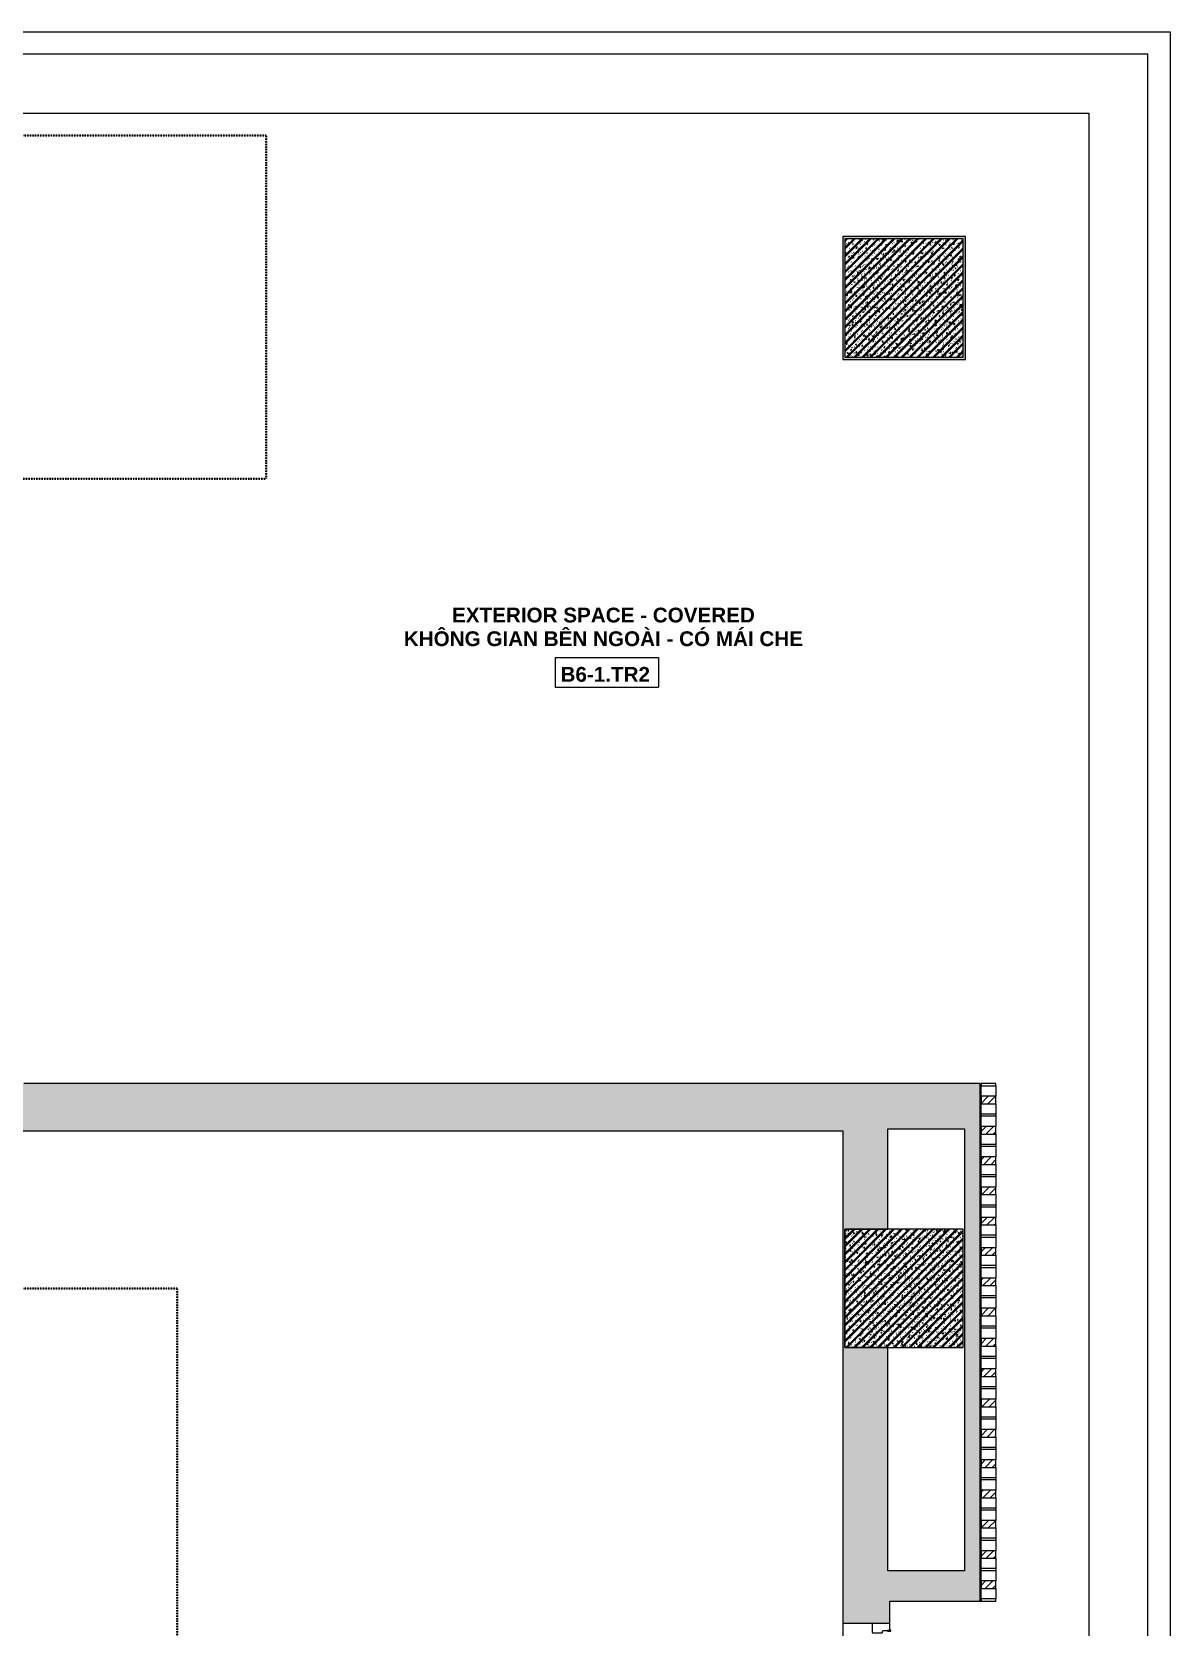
# Model space of a CAD drawing. Header units: millimetres. Extents: x -32090 to 18410, y 18847 to 76047.
# Drawn here: x 10710 to 18410, y 65255 to 76047 of the extents above; entities that cross this region are included whole.
import ezdxf

# ---------------------------------------------------------------- set-up
doc = ezdxf.new("R2010")
doc.units = ezdxf.units.MM
doc.linetypes.add('dash 1-1', pattern=[2, 1, -1])
for name, color, linetype, lineweight in [('A-AREA-IDEN', 2, 'Continuous', 9), ('A-DETL', 90, 'Continuous', 5), ('A-DOOR', 31, 'Continuous', 5), ('A-FLOR', 192, 'Continuous', 5), ('A-GLAZ-CURT', 52, 'Continuous', 5), ('A-GLAZ-CWMG', 51, 'Continuous', 5), ('A-WALL', 113, 'Continuous', 5), ('A-WALL-PATT', 111, 'Continuous', 5), ('S-COLS', 52, 'Continuous', 5)]:
    doc.layers.add(name, color=color, linetype=linetype, lineweight=lineweight)
doc.styles.add('Arial_B', font='arialbd.ttf', dxfattribs={"height": 100})

# ---------------------------------------------------------------- blocks, each defined once
blk = doc.blocks.new('M_Concrete-Square-Column - C1 - 800 X 800-8582966-1st Traffic Floor Plan - Pedestrian')
at = {"layer": 'S-COLS'}
h = blk.add_hatch(dxfattribs=at)
h.set_pattern_fill('FP_18', color=256, style=0, pattern_type=2)
h.set_pattern_definition([(50, (-16610.066, -74247), (63.763904, -5.57885), [6.667, -73.342]), (355, (-16610.066, -74247), (-12.334876, 66.869514), [5.334, -58.674]), (100.451, (-16604.75, -74247.465), (51.43036, 61.29098), [5.667, -62.332]), (46.184, (-16610.066, -74229.22), (94.87722, -14.714836), [10.001, -110.014]), (96.636, (-16602.16, -74230.45), (83.09115, 86.5993), [8.5, -93.497]), (351.184, (-16610.07, -74229.22), (83.09204, 86.59928), [8.001, -88.011]), (21, (-16601.176, -74233.665), (53.064487, -35.792726), [6.668, -73.343]), (326, (-16601.176, -74233.665), (21.63066, 64.46546), [5.334, -58.674]), (71.451, (-16596.754, -74236.65), (74.69646, 28.672367), [5.667, -62.332]), (37.5, (-16610.066, -74247), (1.080413, 29.594271), [1.676, -56.286, 1.676, -57.887, -58.896]), (37.5, (-16610.066, -74247), (1.080413, 29.594271), [-117.526, 1.676, -57.22]), (7.5, (-16610.066, -74247), (23.386368, 35.063507), [1.676, -32.283, 1.676, -54.953, -22.447]), (7.5, (-16610.066, -74247), (23.386368, 35.063507), [-90.589, 1.676, -20.771]), (327.5, (-16629.89, -74247), (47.456567, -2.005468), [1.676, -20.549, 1.676, -67.666, -92.011]), (327.5, (-16629.89, -74247), (47.456567, -2.005468), [-91.567, 1.676, -90.335]), (317.5, (-16638.78, -74247), (51.844948, 8.89904), [1.676, -27.216, 1.676, -44.374, -65.342]), (317.5, (-16638.78, -74247), (51.844948, 8.89904), [-74.943, 1.676, -63.665]), (45, (-16610.066, -74247), (-26.716616, 26.716616), []), (45, (-16610.066, -74236.11), (-26.716616, 26.716616), [])])
h.paths.add_polyline_path([(-400, -400), (400, -400), (400, 400), (-400, 400)])
at = {"layer": 'S-COLS', "lineweight": 15}
for p, q in [((400, 400), (-400, 400)), ((-400, 400), (-400, -400)), ((400, -400), (400, 400)), ((-400, -400), (400, -400))]:
    blk.add_line(p, q, dxfattribs=at)
blk = doc.blocks.new('GUTTER_1 - GUTTER_1-8544427-1st Traffic Floor Plan - Pedestrian')
at = {"layer": 'A-FLOR'}
for p, q in [((-32090, 76047), (18410, 76047)), ((18410, 76047), (18410, 18847)), ((18260, 75897), (-31940, 75897)), ((18260, 18997), (18260, 75897))]:
    blk.add_line(p, q, dxfattribs=at)
blk = doc.blocks.new('X Block - X Block-V205-1st Traffic Floor Plan - Pedestrian')
at = {"layer": 'A-GLAZ-CURT'}
h = blk.add_hatch(dxfattribs=at)
h.set_pattern_fill('FP_189', color=256, style=0, pattern_type=2)
h.set_pattern_definition([(135, (68814.496, -17181.066), (-24.748737, -24.748737), [])])
h.paths.add_polyline_path([(18, -50), (18, 50), (-33, 50), (-33, -50)])
for p, q in [((-103, 50), (-33, 50)), ((18, 50), (-33, 50)), ((-33, 50), (-33, -50)), ((18, -50), (18, 50)), ((18, 50), (88, 50)), ((88, 50), (88, -50)), ((-33, -50), (-103, -50)), ((-33, -50), (18, -50)), ((88, -50), (18, -50))]:
    blk.add_line(p, q, dxfattribs=at)
blk = doc.blocks.new('X Block - X Block-V206-1st Traffic Floor Plan - Pedestrian')
at = {"layer": 'A-GLAZ-CURT'}
h = blk.add_hatch(dxfattribs=at)
h.set_pattern_fill('FP_190', color=256, style=0, pattern_type=2)
h.set_pattern_definition([(135, (68609.496, -17181.066), (-24.748737, -24.748737), [])])
h.paths.add_polyline_path([(18, -50), (18, 50), (-33, 50), (-33, -50)])
for p, q in [((-103, 50), (-103, -50)), ((-103, 50), (-33, 50)), ((18, 50), (-33, 50)), ((-33, 50), (-33, -50)), ((18, -50), (18, 50)), ((18, 50), (88, 50)), ((88, 50), (88, -50)), ((-33, -50), (-103, -50)), ((-33, -50), (18, -50)), ((88, -50), (18, -50))]:
    blk.add_line(p, q, dxfattribs=at)
blk = doc.blocks.new('X Block - X Block-V207-1st Traffic Floor Plan - Pedestrian')
at = {"layer": 'A-GLAZ-CURT'}
h = blk.add_hatch(dxfattribs=at)
h.set_pattern_fill('FP_191', color=256, style=0, pattern_type=2)
h.set_pattern_definition([(135, (68404.496, -17181.066), (-24.748737, -24.748737), [])])
h.paths.add_polyline_path([(18, -50), (18, 50), (-33, 50), (-33, -50)])
for p, q in [((-103, 50), (-103, -50)), ((-103, 50), (-33, 50)), ((18, 50), (-33, 50)), ((-33, 50), (-33, -50)), ((18, -50), (18, 50)), ((18, 50), (88, 50)), ((88, 50), (88, -50)), ((-33, -50), (-103, -50)), ((-33, -50), (18, -50)), ((88, -50), (18, -50))]:
    blk.add_line(p, q, dxfattribs=at)
blk = doc.blocks.new('X Block - X Block-V208-1st Traffic Floor Plan - Pedestrian')
at = {"layer": 'A-GLAZ-CURT'}
h = blk.add_hatch(dxfattribs=at)
h.set_pattern_fill('FP_192', color=256, style=0, pattern_type=2)
h.set_pattern_definition([(135, (68199.496, -17181.066), (-24.748737, -24.748737), [])])
h.paths.add_polyline_path([(18, -50), (18, 50), (-33, 50), (-33, -50)])
for p, q in [((-103, 50), (-103, -50)), ((-103, 50), (-33, 50)), ((18, 50), (-33, 50)), ((-33, 50), (-33, -50)), ((18, -50), (18, 50)), ((18, 50), (88, 50)), ((88, 50), (88, -50)), ((-33, -50), (-103, -50)), ((-33, -50), (18, -50)), ((88, -50), (18, -50))]:
    blk.add_line(p, q, dxfattribs=at)
blk = doc.blocks.new('X Block - X Block-V209-1st Traffic Floor Plan - Pedestrian')
at = {"layer": 'A-GLAZ-CURT'}
h = blk.add_hatch(dxfattribs=at)
h.set_pattern_fill('FP_193', color=256, style=0, pattern_type=2)
h.set_pattern_definition([(135, (67994.496, -17181.066), (-24.748737, -24.748737), [])])
h.paths.add_polyline_path([(18, -50), (18, 50), (-33, 50), (-33, -50)])
for p, q in [((-103, 50), (-103, -50)), ((-103, 50), (-33, 50)), ((18, 50), (-33, 50)), ((-33, 50), (-33, -50)), ((18, -50), (18, 50)), ((18, 50), (88, 50)), ((88, 50), (88, -50)), ((-33, -50), (-103, -50)), ((-33, -50), (18, -50)), ((88, -50), (18, -50))]:
    blk.add_line(p, q, dxfattribs=at)
blk = doc.blocks.new('X Block - X Block-V210-1st Traffic Floor Plan - Pedestrian')
at = {"layer": 'A-GLAZ-CURT'}
h = blk.add_hatch(dxfattribs=at)
h.set_pattern_fill('FP_194', color=256, style=0, pattern_type=2)
h.set_pattern_definition([(135, (67789.496, -17181.066), (-24.748737, -24.748737), [])])
h.paths.add_polyline_path([(18, -50), (18, 50), (-33, 50), (-33, -50)])
for p, q in [((-103, 50), (-103, -50)), ((-103, 50), (-33, 50)), ((18, 50), (-33, 50)), ((-33, 50), (-33, -50)), ((18, -50), (18, 50)), ((18, 50), (88, 50)), ((88, 50), (88, -50)), ((-33, -50), (-103, -50)), ((-33, -50), (18, -50)), ((88, -50), (18, -50))]:
    blk.add_line(p, q, dxfattribs=at)
blk = doc.blocks.new('X Block - X Block-V211-1st Traffic Floor Plan - Pedestrian')
at = {"layer": 'A-GLAZ-CURT'}
h = blk.add_hatch(dxfattribs=at)
h.set_pattern_fill('FP_195', color=256, style=0, pattern_type=2)
h.set_pattern_definition([(135, (67584.496, -17181.066), (-24.748737, -24.748737), [])])
h.paths.add_polyline_path([(18, 50), (-33, 50), (-33, -50), (18, -50)])
for p, q in [((-103, 50), (-103, -50)), ((-103, 50), (-33, 50)), ((18, 50), (-33, 50)), ((-33, 50), (-33, -50)), ((18, -50), (18, 50)), ((18, 50), (88, 50)), ((88, 50), (88, -50)), ((-33, -50), (-103, -50)), ((-33, -50), (18, -50)), ((88, -50), (18, -50))]:
    blk.add_line(p, q, dxfattribs=at)
blk = doc.blocks.new('X Block - X Block-V212-1st Traffic Floor Plan - Pedestrian')
at = {"layer": 'A-GLAZ-CURT'}
h = blk.add_hatch(dxfattribs=at)
h.set_pattern_fill('FP_196', color=256, style=0, pattern_type=2)
h.set_pattern_definition([(135, (67379.496, -17181.066), (-24.748737, -24.748737), [])])
h.paths.add_polyline_path([(18, -50), (18, 50), (-33, 50), (-33, -50)])
for p, q in [((-103, 50), (-103, -50)), ((-103, 50), (-33, 50)), ((18, 50), (-33, 50)), ((-33, 50), (-33, -50)), ((18, -50), (18, 50)), ((18, 50), (88, 50)), ((88, 50), (88, -50)), ((-33, -50), (-103, -50)), ((-33, -50), (18, -50)), ((88, -50), (18, -50))]:
    blk.add_line(p, q, dxfattribs=at)
blk = doc.blocks.new('X Block - X Block-V213-1st Traffic Floor Plan - Pedestrian')
at = {"layer": 'A-GLAZ-CURT'}
h = blk.add_hatch(dxfattribs=at)
h.set_pattern_fill('FP_197', color=256, style=0, pattern_type=2)
h.set_pattern_definition([(135, (67174.496, -17181.066), (-24.748737, -24.748737), [])])
h.paths.add_polyline_path([(18, -50), (18, 50), (-33, 50), (-33, -50)])
for p, q in [((-103, 50), (-103, -50)), ((-103, 50), (-33, 50)), ((18, 50), (-33, 50)), ((-33, 50), (-33, -50)), ((18, -50), (18, 50)), ((18, 50), (88, 50)), ((88, 50), (88, -50)), ((-33, -50), (-103, -50)), ((-33, -50), (18, -50)), ((88, -50), (18, -50))]:
    blk.add_line(p, q, dxfattribs=at)
blk = doc.blocks.new('X Block - X Block-V214-1st Traffic Floor Plan - Pedestrian')
at = {"layer": 'A-GLAZ-CURT'}
h = blk.add_hatch(dxfattribs=at)
h.set_pattern_fill('FP_198', color=256, style=0, pattern_type=2)
h.set_pattern_definition([(135, (66969.496, -17181.066), (-24.748737, -24.748737), [])])
h.paths.add_polyline_path([(18, 50), (-33, 50), (-33, -50), (18, -50)])
for p, q in [((-103, 50), (-103, -50)), ((-103, 50), (-33, 50)), ((18, 50), (-33, 50)), ((-33, 50), (-33, -50)), ((18, -50), (18, 50)), ((18, 50), (88, 50)), ((88, 50), (88, -50)), ((-33, -50), (-103, -50)), ((-33, -50), (18, -50)), ((88, -50), (18, -50))]:
    blk.add_line(p, q, dxfattribs=at)
blk = doc.blocks.new('X Block - X Block-V215-1st Traffic Floor Plan - Pedestrian')
at = {"layer": 'A-GLAZ-CURT'}
h = blk.add_hatch(dxfattribs=at)
h.set_pattern_fill('FP_199', color=256, style=0, pattern_type=2)
h.set_pattern_definition([(135, (66764.496, -17181.066), (-24.748737, -24.748737), [])])
h.paths.add_polyline_path([(18, -50), (18, 50), (-33, 50), (-33, -50)])
for p, q in [((-103, 50), (-103, -50)), ((-103, 50), (-33, 50)), ((18, 50), (-33, 50)), ((-33, 50), (-33, -50)), ((18, -50), (18, 50)), ((18, 50), (88, 50)), ((88, 50), (88, -50)), ((-33, -50), (-103, -50)), ((-33, -50), (18, -50)), ((88, -50), (18, -50))]:
    blk.add_line(p, q, dxfattribs=at)
blk = doc.blocks.new('X Block - X Block-V216-1st Traffic Floor Plan - Pedestrian')
at = {"layer": 'A-GLAZ-CURT'}
h = blk.add_hatch(dxfattribs=at)
h.set_pattern_fill('FP_200', color=256, style=0, pattern_type=2)
h.set_pattern_definition([(135, (66559.496, -17181.066), (-24.748737, -24.748737), [])])
h.paths.add_polyline_path([(18, -50), (18, 50), (-33, 50), (-33, -50)])
for p, q in [((-103, 50), (-103, -50)), ((-103, 50), (-33, 50)), ((18, 50), (-33, 50)), ((-33, 50), (-33, -50)), ((18, -50), (18, 50)), ((18, 50), (88, 50)), ((88, 50), (88, -50)), ((-33, -50), (-103, -50)), ((-33, -50), (18, -50)), ((88, -50), (18, -50))]:
    blk.add_line(p, q, dxfattribs=at)
blk = doc.blocks.new('Rectangular Mullion - 15 x 100mm-10623208-1st Traffic Floor Plan - Pedestrian')
at = {"layer": 'A-GLAZ-CWMG'}
for p, q in [((-15, 50), (0, 50)), ((-15, -50), (-15, 50)), ((0, 50), (0, -50)), ((0, -50), (-15, -50))]:
    blk.add_line(p, q, dxfattribs=at)
blk = doc.blocks.new('Rectangular Mullion - 15 x 100mm-10623212-1st Traffic Floor Plan - Pedestrian')
at = {"layer": 'A-GLAZ-CWMG'}
for p, q in [((0, 50), (-15, 50)), ((-15, 50), (-15, -50)), ((0, -50), (0, 50)), ((-15, -50), (0, -50))]:
    blk.add_line(p, q, dxfattribs=at)
blk = doc.blocks.new('Rectangular Mullion - 15 x 100mm-10623206-1st Traffic Floor Plan - Pedestrian')
at = {"layer": 'A-GLAZ-CWMG'}
for p, q in [((17131, 68712), (17131, 68727)), ((17231, 68727), (17231, 68712))]:
    blk.add_line(p, q, dxfattribs=at)
blk = doc.blocks.new('Rectangular Mullion - 15 x 100mm-V155-1st Traffic Floor Plan - Pedestrian')
at = {"layer": 'A-GLAZ-CWMG'}
for p, q in [((-23150, 65882), (-23135, 65882)), ((-23135, 65782), (-23150, 65782))]:
    blk.add_line(p, q, dxfattribs=at)
blk = doc.blocks.new('DP3-DF201 - DP3-DF201a-V785-1st Traffic Floor Plan - Pedestrian')
at = {"layer": 'A-DOOR'}
for p, q in [((-903, 160), (-947, 160)), ((-900, 158), (-900, 144)), ((-900, 144), (-897, 144)), ((-900, 113), (-900, 144)), ((-897, 144), (-897, 163)), ((-888, 110), (-897, 110)), ((897, 110), (888, 110)), ((897, 163), (897, 144)), ((897, 144), (900, 144)), ((900, 144), (900, 158)), ((900, 144), (900, 113)), ((947, 160), (903, 160)), ((-947, 40), (-888, 40)), ((-885, 43), (-885, 107)), ((885, 107), (885, 43)), ((888, 40), (947, 40))]:
    blk.add_line(p, q, dxfattribs=at)
for centre, radius, start, end in [((-947, 157), 3, 90, 180.0361), ((-947, 157), 3, 141.4492, 180.0361), ((-947, 157), 3, 90, 128.5869), ((-900, 163), 3, 0, 249.3211), ((-903, 157), 3, 0, 90), ((-903, 157), 3, 45, 90), ((-900, 163), 3, 58.6638, 131.9935), ((-900, 163), 3, 58.6638, 131.9935), ((-900, 163), 3, 58.6638, 131.9935), ((-900, 163), 3, 58.6638, 131.9935), ((-900, 163), 3, 58.6638, 131.9935), ((-900, 163), 3, 58.6638, 131.9935), ((-900, 163), 3, 58.6638, 131.9935), ((-902, 158), 2.19, 3.0662, 59.0753), ((-903, 157), 3, 360, 30), ((-897, 113), 3, 180, 270), ((-888, 107), 3, 360, 90), ((-888, 107), 3, 360, 90), ((888, 107), 3, 90, 180), ((888, 107), 3, 90, 180), ((900, 163), 3, 290.6789, 180), ((897, 113), 3, 270, 360), ((900, 163), 3, 48.0065, 121.3362), ((900, 163), 3, 48.0065, 121.3362), ((900, 163), 3, 48.0065, 121.3362), ((900, 163), 3, 48.0065, 121.3362), ((900, 163), 3, 48.0065, 121.3362), ((900, 163), 3, 48.0065, 121.3362), ((900, 163), 3, 48.0065, 121.3362), ((902, 158), 2.19, 120.9247, 176.9338), ((903, 157), 3, 90, 180), ((903, 157), 3, 90, 180), ((947, 157), 3, 359.9639, 90), ((947, 157), 3, 51.4131, 90), ((947, 157), 3, 359.9639, 38.5508), ((-947, 43), 3, 180, 270), ((-947, 43), 3, 180, 270), ((-888, 43), 3, 270, 360), ((-888, 43), 3, 270, 360), ((888, 43), 3, 180, 270), ((888, 43), 3, 180, 270), ((947, 43), 3, 270, 360), ((947, 43), 3, 270, 0)]:
    blk.add_arc(centre, radius, start, end, dxfattribs=at)
blk = doc.blocks.new('X Block - X Block-V786-1st Traffic Floor Plan - Pedestrian')
at = {"layer": 'A-GLAZ-CURT'}
h = blk.add_hatch(dxfattribs=at)
h.set_pattern_fill('FP_780', color=256, style=0, pattern_type=2)
h.set_pattern_definition([(135, (66354.496, -17181.066), (-24.748737, -24.748737), [])])
h.paths.add_polyline_path([(18, -50), (18, 50), (-33, 50), (-33, -50)])
for p, q in [((-103, 50), (-103, -50)), ((-103, 50), (-33, 50)), ((18, 50), (-33, 50)), ((-33, 50), (-33, -50)), ((18, -50), (18, 50)), ((18, 50), (88, 50)), ((88, 50), (88, -50)), ((-33, -50), (-103, -50)), ((-33, -50), (18, -50)), ((88, -50), (18, -50))]:
    blk.add_line(p, q, dxfattribs=at)
blk = doc.blocks.new('X Block - X Block-V787-1st Traffic Floor Plan - Pedestrian')
at = {"layer": 'A-GLAZ-CURT'}
h = blk.add_hatch(dxfattribs=at)
h.set_pattern_fill('FP_781', color=256, style=0, pattern_type=2)
h.set_pattern_definition([(135, (66149.496, -17181.066), (-24.748737, -24.748737), [])])
h.paths.add_polyline_path([(18, -50), (18, 50), (-33, 50), (-33, -50)])
for p, q in [((-103, 50), (-103, -50)), ((-103, 50), (-33, 50)), ((18, 50), (-33, 50)), ((-33, 50), (-33, -50)), ((18, -50), (18, 50)), ((18, 50), (88, 50)), ((88, 50), (88, -50)), ((-33, -50), (-103, -50)), ((-33, -50), (18, -50)), ((88, -50), (18, -50))]:
    blk.add_line(p, q, dxfattribs=at)
blk = doc.blocks.new('X Block - X Block-V788-1st Traffic Floor Plan - Pedestrian')
at = {"layer": 'A-GLAZ-CURT'}
h = blk.add_hatch(dxfattribs=at)
h.set_pattern_fill('FP_782', color=256, style=0, pattern_type=2)
h.set_pattern_definition([(135, (65944.496, -17181.066), (-24.748737, -24.748737), [])])
h.paths.add_polyline_path([(18, -50), (18, 50), (-33, 50), (-33, -50)])
for p, q in [((-103, 50), (-103, -50)), ((-103, 50), (-33, 50)), ((18, 50), (-33, 50)), ((-33, 50), (-33, -50)), ((18, -50), (18, 50)), ((18, 50), (88, 50)), ((88, 50), (88, -50)), ((-33, -50), (-103, -50)), ((-33, -50), (18, -50)), ((88, -50), (18, -50))]:
    blk.add_line(p, q, dxfattribs=at)
blk = doc.blocks.new('X Block - X Block-V789-1st Traffic Floor Plan - Pedestrian')
at = {"layer": 'A-GLAZ-CURT'}
h = blk.add_hatch(dxfattribs=at)
h.set_pattern_fill('FP_783', color=256, style=0, pattern_type=2)
h.set_pattern_definition([(135, (65739.496, -17181.066), (-24.748737, -24.748737), [])])
h.paths.add_polyline_path([(18, -50), (18, 50), (-33, 50), (-33, -50)])
for p, q in [((-103, 50), (-103, -50)), ((-103, 50), (-33, 50)), ((18, 50), (-33, 50)), ((-33, 50), (-33, -50)), ((18, -50), (18, 50)), ((18, 50), (88, 50)), ((88, 50), (88, -50)), ((-33, -50), (-103, -50)), ((-33, -50), (18, -50)), ((88, -50), (18, -50))]:
    blk.add_line(p, q, dxfattribs=at)
blk = doc.blocks.new('X Block - X Block-V790-1st Traffic Floor Plan - Pedestrian')
at = {"layer": 'A-GLAZ-CURT'}
h = blk.add_hatch(dxfattribs=at)
h.set_pattern_fill('FP_784', color=256, style=0, pattern_type=2)
h.set_pattern_definition([(135, (65541.996, -17181.066), (-24.748737, -24.748737), [])])
h.paths.add_polyline_path([(26, 50), (-26, 50), (-26, -50), (26, -50)])
for p, q in [((-95, 50), (-95, -50)), ((-95, 50), (-26, 50)), ((26, 50), (-26, 50)), ((-26, 50), (-26, -50)), ((26, -50), (26, 50)), ((26, 50), (95, 50)), ((-26, -50), (-95, -50)), ((-26, -50), (26, -50)), ((95, -50), (26, -50))]:
    blk.add_line(p, q, dxfattribs=at)
blk = doc.blocks.new('Room Tag - Room Tag-8377849-1st Traffic Floor Plan - Pedestrian')
at = {"layer": 'A-AREA-IDEN'}
for p, q in [((-7, -0.80625), (-7, -4.80625)), ((-7, -0.80625), (7, -0.80625)), ((7, -0.80625), (7, -4.80625)), ((-7, -4.80625), (7, -4.80625))]:
    blk.add_line(p, q, dxfattribs=at)

msp = doc.modelspace()

# ---------------------------------------------------------------- hatches: boundary and pattern name
at = {"layer": 'A-WALL-PATT'}
for points in [[(16210, 73832), (16210, 74662), (16195, 74662), (16195, 73832)], [(16210, 74647), (17025, 74647), (17025, 74662), (16210, 74662)], [(17025, 73847), (17025, 74647), (17010, 74647), (17010, 73847)], [(17010, 73832), (17025, 73832), (17025, 73847), (16210, 73847), (16210, 73832)], [(10435, 68612), (16500, 68612), (16500, 68932), (6960, 68932), (6960, 68612), (8213, 68612)], [(17020, 68627), (17020, 68932), (16500, 68932), (16500, 68627), (16885, 68627)], [(17020, 65637), (17125, 65637), (17125, 68932), (17020, 68932), (17020, 65819)], [(16500, 67947), (16500, 68612), (16195, 68612), (16195, 67947), (16307, 67947)], [(16210, 67147), (16210, 67947), (16195, 67947), (16195, 67147)], [(16307, 65432), (16500, 65432), (16500, 67147), (16195, 67147), (16195, 65432)], [(16515, 65432), (17125, 65432), (17125, 65637), (16500, 65637), (16500, 65432)]]:
    msp.add_hatch(color=256, dxfattribs=at).paths.add_polyline_path(points)
h = msp.add_hatch(color=256, dxfattribs=at)
h.paths.add_polyline_path([(16307, 63027), (16515, 63027), (16515, 63382), (16195, 63382), (16195, 63027)])
h.paths.add_polyline_path([(16195, 65282), (16515, 65282), (16515, 65432), (16195, 65432)])
at = {"layer": 'S-COLS'}
h = msp.add_hatch(dxfattribs=at)
h.set_pattern_fill('FP_1', color=256, style=0, pattern_type=2)
h.set_pattern_definition([(50, (0, 0), (63.763904, -5.57885), [6.667, -73.342]), (355, (0, 0), (-12.334876, 66.869514), [5.334, -58.674]), (100.451, (5.314, -0.465), (51.43036, 61.29098), [5.667, -62.332]), (46.184, (0, 17.78), (94.87722, -14.71484), [10.001, -110.014]), (96.636, (7.91, 16.55), (83.09115, 86.5993), [8.5, -93.497]), (351.184, (0, 17.78), (83.09204, 86.59928), [8.001, -88.011]), (21, (8.89, 13.335), (53.064487, -35.792726), [6.667, -73.342]), (326, (8.89, 13.335), (21.63066, 64.46546), [5.334, -58.674]), (71.451, (13.31, 10.35), (74.69646, 28.672367), [5.667, -62.332]), (37.5, (0, 0), (1.080413, 29.594271), [1.676, -56.286, 1.676, -57.887, -58.896]), (37.5, (0, 0), (1.080413, 29.594271), [-117.526, 1.676, -57.22]), (7.5, (0, 0), (23.386368, 35.063507), [1.676, -32.283, 1.676, -54.953, -22.447]), (7.5, (0, 0), (23.386368, 35.063507), [-90.589, 1.676, -20.771]), (327.5, (-19.825, 0), (47.456567, -2.005468), [1.676, -20.549, 1.676, -67.666, -92.011]), (327.5, (-19.825, 0), (47.456567, -2.005468), [-91.567, 1.676, -90.335]), (317.5, (-28.715, 0), (51.844948, 8.89904), [1.676, -27.216, 1.676, -44.374, -65.341]), (317.5, (-28.715, 0), (51.844948, 8.89904), [-74.943, 1.676, -63.665]), (45, (0, 0), (-26.715908, 26.715908), []), (45, (0, 10.89), (-26.715908, 26.715908), [])])
h.paths.add_polyline_path([(16307, 67147), (17010, 67147), (17010, 67947), (16210, 67947), (16210, 67147)])

# ---------------------------------------------------------------- linework, layer by layer
at = {"layer": 'A-DETL', "linetype": 'dash 1-1', "lineweight": 40}
for p, q in [((-4705, 75347), (12295, 75347)), ((12295, 75347), (12295, 73024)), ((12295, 73024), (8352, 73024)), ((1495, 67547), (11692, 67547)), ((11692, 51982), (11692, 67547))]:
    msp.add_line(p, q, dxfattribs=at)
at = {"layer": 'A-FLOR'}
for p, q in [((-31540, 75497), (17860, 75497)), ((17860, 75497), (17860, 33547)), ((17131, 68917), (17125, 68917)), ((17125, 65432), (17131, 65432)), ((16195, 65282), (16195, 63382))]:
    msp.add_line(p, q, dxfattribs=at)
at = {"layer": 'A-WALL', "lineweight": 15}
for p, q in [((17025, 74662), (16195, 74662)), ((16195, 74662), (16195, 73832)), ((17025, 73832), (17025, 74662)), ((16195, 73832), (17025, 73832)), ((17125, 68932), (10655, 68932)), ((17125, 65432), (17125, 68932)), ((6975, 68612), (16195, 68612)), ((16195, 68612), (16195, 67947)), ((16500, 67947), (16500, 68627)), ((16500, 68627), (17020, 68627)), ((17020, 68627), (17020, 65637)), ((16195, 67947), (16195, 67147)), ((16210, 67947), (16500, 67947)), ((16210, 67147), (16210, 67947)), ((16195, 67147), (16195, 65432)), ((16500, 67147), (16210, 67147)), ((16500, 65637), (16500, 67147)), ((17020, 65637), (16500, 65637)), ((16195, 65432), (16195, 65282)), ((16515, 65432), (17125, 65432)), ((16515, 65282), (16515, 65432)), ((16195, 65282), (16515, 65282))]:
    msp.add_line(p, q, dxfattribs=at)
at = {"layer": 'S-COLS', "lineweight": 15}
for p, q in [((17010, 67947), (16210, 67947)), ((16210, 67947), (16210, 67147)), ((17010, 67147), (17010, 67947)), ((16210, 67147), (17010, 67147))]:
    msp.add_line(p, q, dxfattribs=at)

# ---------------------------------------------------------------- block references
at = {"layer": 'A-AREA-IDEN', "xscale": 49.99999999999998, "yscale": 49.99999999999998, "zscale": 49.99999999999998}
msp.add_blockref('Room Tag - Room Tag-8377849-1st Traffic Floor Plan - Pedestrian', (14600, 71855), dxfattribs=at)
at = {"layer": 'A-DOOR', "rotation": 269.9999999999998}
msp.add_blockref('DP3-DF201 - DP3-DF201a-V785-1st Traffic Floor Plan - Pedestrian', (16355, 64332), dxfattribs=at)
at = {"layer": 'A-FLOR'}
msp.add_blockref('GUTTER_1 - GUTTER_1-8544427-1st Traffic Floor Plan - Pedestrian', (0, 0), dxfattribs=at)
at = {"layer": 'A-GLAZ-CURT', "rotation": 269.9999999999999}
for name, p in [('X Block - X Block-V205-1st Traffic Floor Plan - Pedestrian', (17181, 68814)), ('X Block - X Block-V206-1st Traffic Floor Plan - Pedestrian', (17181, 68609)), ('X Block - X Block-V207-1st Traffic Floor Plan - Pedestrian', (17181, 68404)), ('X Block - X Block-V208-1st Traffic Floor Plan - Pedestrian', (17181, 68199)), ('X Block - X Block-V209-1st Traffic Floor Plan - Pedestrian', (17181, 67994)), ('X Block - X Block-V210-1st Traffic Floor Plan - Pedestrian', (17181, 67789)), ('X Block - X Block-V211-1st Traffic Floor Plan - Pedestrian', (17181, 67584)), ('X Block - X Block-V212-1st Traffic Floor Plan - Pedestrian', (17181, 67379)), ('X Block - X Block-V213-1st Traffic Floor Plan - Pedestrian', (17181, 67174)), ('X Block - X Block-V214-1st Traffic Floor Plan - Pedestrian', (17181, 66969)), ('X Block - X Block-V215-1st Traffic Floor Plan - Pedestrian', (17181, 66764)), ('X Block - X Block-V216-1st Traffic Floor Plan - Pedestrian', (17181, 66559)), ('X Block - X Block-V786-1st Traffic Floor Plan - Pedestrian', (17181, 66354)), ('X Block - X Block-V787-1st Traffic Floor Plan - Pedestrian', (17181, 66149)), ('X Block - X Block-V788-1st Traffic Floor Plan - Pedestrian', (17181, 65944)), ('X Block - X Block-V789-1st Traffic Floor Plan - Pedestrian', (17181, 65739)), ('X Block - X Block-V790-1st Traffic Floor Plan - Pedestrian', (17181, 65542))]:
    msp.add_blockref(name, p, dxfattribs=at)
at = {"layer": 'A-GLAZ-CWMG'}
for name, p, rotation in [('Rectangular Mullion - 15 x 100mm-10623212-1st Traffic Floor Plan - Pedestrian', (17181, 68932), 89.99999999999991), ('Rectangular Mullion - 15 x 100mm-V155-1st Traffic Floor Plan - Pedestrian', (-48651, 45372), 270), ('Rectangular Mullion - 15 x 100mm-V155-1st Traffic Floor Plan - Pedestrian', (-48651, 45167), 270), ('Rectangular Mullion - 15 x 100mm-V155-1st Traffic Floor Plan - Pedestrian', (-48651, 44962), 269.9999999999994), ('Rectangular Mullion - 15 x 100mm-V155-1st Traffic Floor Plan - Pedestrian', (-48651, 44757), 270), ('Rectangular Mullion - 15 x 100mm-V155-1st Traffic Floor Plan - Pedestrian', (-48651, 44552), 270), ('Rectangular Mullion - 15 x 100mm-V155-1st Traffic Floor Plan - Pedestrian', (-48651, 44347), 270), ('Rectangular Mullion - 15 x 100mm-V155-1st Traffic Floor Plan - Pedestrian', (-48651, 44142), 270), ('Rectangular Mullion - 15 x 100mm-V155-1st Traffic Floor Plan - Pedestrian', (-48651, 43937), 270), ('Rectangular Mullion - 15 x 100mm-V155-1st Traffic Floor Plan - Pedestrian', (-48651, 43732), 269.9999999999994), ('Rectangular Mullion - 15 x 100mm-V155-1st Traffic Floor Plan - Pedestrian', (-48651, 43527), 270), ('Rectangular Mullion - 15 x 100mm-V155-1st Traffic Floor Plan - Pedestrian', (-48651, 43322), 270), ('Rectangular Mullion - 15 x 100mm-V155-1st Traffic Floor Plan - Pedestrian', (-48651, 43117), 270), ('Rectangular Mullion - 15 x 100mm-V155-1st Traffic Floor Plan - Pedestrian', (-48651, 42912), 270), ('Rectangular Mullion - 15 x 100mm-V155-1st Traffic Floor Plan - Pedestrian', (-48651, 42707), 270), ('Rectangular Mullion - 15 x 100mm-V155-1st Traffic Floor Plan - Pedestrian', (-48651, 42502), 269.9999999999994)]:
    msp.add_blockref(name, p, dxfattribs=dict(at, rotation=rotation))
msp.add_blockref('Rectangular Mullion - 15 x 100mm-10623206-1st Traffic Floor Plan - Pedestrian', (0, 0), dxfattribs=at)
at = {"layer": 'A-GLAZ-CWMG', "extrusion": (0, 0, -1), "rotation": 270.0000000000001}
msp.add_blockref('Rectangular Mullion - 15 x 100mm-10623208-1st Traffic Floor Plan - Pedestrian', (-17181, 65432), dxfattribs=at)
at = {"layer": 'S-COLS', "lineweight": 15}
msp.add_blockref('M_Concrete-Square-Column - C1 - 800 X 800-8582966-1st Traffic Floor Plan - Pedestrian', (16610, 74247), dxfattribs=at)

# ---------------------------------------------------------------- texts
at = {"layer": 'A-AREA-IDEN', "char_height": 100, "attachment_point": 1, "style": 'Arial_B'}
for s, insert, width in [('EXTERIOR SPACE - COVERED', (13552, 72152), 2537.34), ('KHÔNG GIAN BÊN NGOÀI - CÓ MÁI CHE', (13226, 71992), 3327), ('B6-1.TR2', (14286, 71751), 749.58)]:
    msp.add_mtext(s, dxfattribs=dict(at, insert=insert, width=width))

doc.saveas('drawing.dxf')
